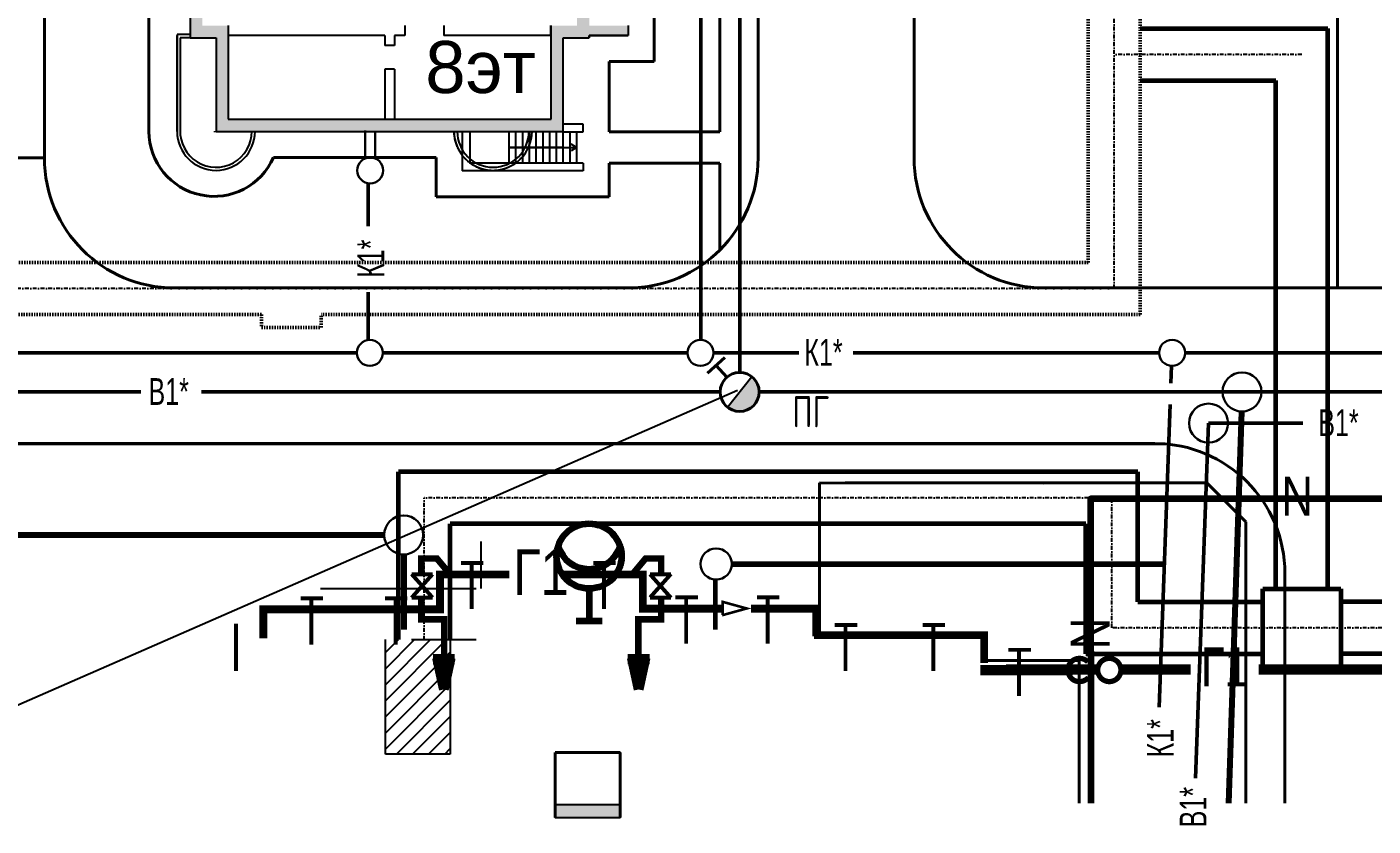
# Model space of a CAD drawing. Header units: millimetres. Extents: x 1819 to 103850, y 69161 to 132521.
# Drawn here: x 29863 to 40223, y 99429 to 105575 of the extents above; entities that cross this region are included whole.
import ezdxf

# ---------------------------------------------------------------- set-up
doc = ezdxf.new("R2010")
doc.units = ezdxf.units.MM
doc.linetypes.add('KL', pattern=[4, 2, -2])
doc.linetypes.add('PKP', pattern=[12, 6, -3, 0, -3])
for name, color, linetype, lineweight in [('В1', 140, 'Continuous', 80), ('К1', 1, 'Continuous', 60), ('К2', 54, 'Continuous', 60)]:
    doc.layers.add(name, color=color, linetype=linetype, lineweight=lineweight)
for name, color, linetype in [('ГП', 146, 'Continuous'), ('ГСН', 2, 'Continuous'), ('ЛИНИЯ', 7, 'Continuous'), ('СГП', 250, 'Continuous'), ('СТЕНЫ', 7, 'Continuous'), ('СЪЕМКА', 46, 'Continuous'), ('ТС', 1, 'Continuous'), ('эс04', 1, 'Continuous')]:
    doc.layers.add(name, color=color, linetype=linetype)
doc.styles.add('SPEC', font='RUSS.shx', dxfattribs={"width": 0.7})
doc.styles.get("Standard").update_dxf_attribs({"font": 'txt.shx', "width": 0.8})
doc.styles.add('ариал', font='arial.ttf', dxfattribs={"width": 0.8, "height": 300})
doc.styles.add('СГЕНЕРИР_СТИЛЬ_3', font='arial.ttf')
doc.linetypes.add('Тр04x05', pattern='A,20,-1.28,["N",Standard,S=1,R=0,X=-0.5,Y=-0.5],-1.28', length=22.56)
picture_1 = doc.add_image_def('image1.tif', size_in_pixel=(4134, 3602))

# ---------------------------------------------------------------- blocks, each defined once
blk = doc.blocks.new('Kor_10')
blk.add_hatch(color=256).paths.add_polyline_path([(2.5, -1.5), (-2.5, -1.5), (-2.5, -2.5), (2.5, -2.5)])
blk.add_line((-2.5, -1.5), (2.5, -1.5))
blk.add_lwpolyline([(-2.5, 2.5), (-2.5, -2.5), (2.5, -2.5), (2.5, 2.5)], close=True)
blk = doc.blocks.new('Sv2_06')
for p, q in [((0, -1), (0, 1)), ((2.5, 0), (0, 0))]:
    blk.add_line(p, q)
blk.add_circle((5, 0), 2.5)
blk.add_arc((6.5, 0), 2.5, 107.4576, 252.5424)

msp = doc.modelspace()

# ---------------------------------------------------------------- hatches: boundary and pattern name
msp.add_hatch(color=1).paths.add_polyline_path([(34429.53, 99595.88), (33929.53, 99595.88), (33929.53, 99495.88), (34429.53, 99495.88)])
at = {"layer": 'К1', "ltscale": 100}
h = msp.add_hatch(color=18, dxfattribs=at)
h.set_gradient(color2=(0, 0, 0), one_color=1, name='INVCYLINDER')
h.paths.add_polyline_path([(35256.29, 102650.27, 0.62520246), (35498.76, 102768.38, 0.23061591), (35441.22, 102886.49)])
at = {"layer": 'СТЕНЫ', "linetype": 'Continuous'}
msp.add_hatch(color=244, dxfattribs=at).paths.add_polyline_path([(31412.76, 109390.38), (31412.76, 110586.38), (31412.76, 110906.38), (31212.76, 110906.38), (31212.76, 112110.38), (31118.76, 112110.38), (31118.76, 110812.38), (31318.76, 110812.38), (31318.76, 110186.38), (31018.76, 110186.38), (31018.76, 110110.38), (31318.76, 110110.38), (31318.76, 109484.38), (31118.76, 109484.38), (31118.76, 108092.38), (31418.76, 108092.38), (31418.76, 106884.38), (31118.76, 106884.38), (31118.76, 105492.38), (31318.76, 105492.38), (31318.76, 104772.38), (33990.76, 104772.38), (33990.76, 105492.38), (34190.76, 105492.38), (34190.76, 105510.38), (34490.76, 105510.38), (34490.76, 105586.38), (34190.76, 105586.38), (34190.76, 106790.38), (34490.76, 106790.38), (34490.76, 106866.38), (34190.76, 106866.38), (34190.76, 106944.38), (34096.76, 106944.38), (34096.76, 105586.38), (33896.76, 105586.38), (33896.76, 104866.38), (33416.76, 104866.38), (31412.76, 104866.38), (31412.76, 105266.38), (31412.76, 105586.38), (31212.76, 105586.38), (31212.76, 106790.38), (31239.76, 106790.38), (31512.76, 106790.38), (31512.76, 108014.38), (31512.76, 108186.38), (31391.76, 108186.38), (31212.76, 108186.38), (31212.76, 109390.38)])
at = {"layer": 'ТС'}
h = msp.add_hatch(dxfattribs=at)
h.set_pattern_fill('ANSI31', color=256, scale=700, style=0)
h.set_pattern_definition([(45, (-151865.2, 320051.58), (-61.871843, 61.871843), [])])
h.paths.add_polyline_path([(33121.89, 100863.49), (32622.36, 100863.49), (32622.36, 99982.67), (33121.89, 99982.67)])

# ---------------------------------------------------------------- linework, layer by layer
at = {"color": 1, "lineweight": 40}
for p, q in [((34429.53, 99995.88), (33929.53, 99995.88)), ((33929.53, 99995.88), (33929.53, 99495.88)), ((34429.53, 99495.88), (34429.53, 99995.88))]:
    msp.add_line(p, q, dxfattribs=at)
at = {"color": 1}
for p, q in [((33929.53, 99595.88), (34429.53, 99595.88)), ((33929.53, 99495.88), (34429.53, 99495.88))]:
    msp.add_line(p, q, dxfattribs=at)
at = {"layer": 'В1', "lineweight": 50, "ltscale": 20}
for p, q in [((35348.76, 102918.38), (35348.76, 106285.57)), ((30740.06, 102768.38), (24362.61, 102768.38)), ((35198.76, 102768.38), (31207.12, 102768.38)), ((44416.81, 102768.38), (35498.76, 102768.38)), ((38856.63, 99797.07), (38957.12, 102528.38)), ((39681.6, 102528.38), (38957.12, 102528.38))]:
    msp.add_line(p, q, dxfattribs=at)
at = {"layer": 'В1', "lineweight": 40, "ltscale": 100}
for p, q in [((35101.13, 102911.88), (35235.54, 103033.75)), ((35168.33, 102972.82), (35250.74, 102881.93))]:
    msp.add_line(p, q, dxfattribs=at)
at = {"layer": 'В1', "lineweight": 80, "ltscale": 6.666667}
for p, q in [((39209.78, 102618.46), (39111.33, 99606.61)), ((28977.89, 101668.34), (32613.13, 101668.34)), ((32763.13, 101518.34), (32763.13, 100942.38))]:
    msp.add_line(p, q, dxfattribs=at)
at = {"layer": 'В1', "lineweight": 40, "ltscale": 0.5}
msp.add_circle((35348.76, 102768.38), 150, dxfattribs=at)
at = {"layer": 'В1', "lineweight": 30, "ltscale": 6.666667}
for centre in [(39214.68, 102768.38), (32763.13, 101668.34)]:
    msp.add_circle(centre, 150, dxfattribs=at)
at = {"layer": 'В1', "lineweight": 30, "ltscale": 20}
msp.add_circle((38957.12, 102528.38), 150, dxfattribs=at)
at = {"layer": 'ГП'}
msp.add_line((33357.89, 101617.43), (33357.89, 101257.46), dxfattribs=at)
at = {"layer": 'ГП', "color": 7}
msp.add_line((33321.89, 101253.49), (32121.89, 101253.49), dxfattribs=at)
at = {"layer": 'ГСН', "color": 3}
for points, const_width in [([(33029.46, 101487.5), (32898.69, 101487.5), (32898.69, 101373.12)], 50), ([(33011.1, 101496.18), (33110.23, 101377.7)], 50), ([(33376.49, 101453.4), (33202.86, 101453.4)], 30), ([(33285.41, 101098.03), (33285.41, 101462.28)], 30), ([(34395.57, 101453.4), (34221.93, 101453.4)], 30), ([(34304.48, 101098.03), (34304.48, 101462.28)], 30), ([(34632.37, 101496.18), (34533.23, 101377.7)], 50), ([(34614.12, 101487.5), (34744.89, 101487.5), (34744.89, 101373.12)], 50), ([(33042.73, 101384.45), (33042.73, 101096.1), (32214.6, 101096.1)], 60), ([(32984.96, 101187.17), (32823.56, 101367.82)], 30), ([(32984.96, 101365.97), (32823.56, 101185.32)], 30), ([(32984.96, 101365.09), (32823.56, 101365.09)], 30), ([(33574.93, 101364.9), (33042.73, 101364.9), (33042.73, 101260.91)], 60), ([(34603.73, 101251.52), (34603.73, 101364.9), (33970.3, 101364.9)], 60), ([(35210.38, 101101.52), (34603.73, 101101.52), (34603.73, 101388.06)], 60), ([(34658.61, 101187.17), (34820.02, 101367.82)], 30), ([(34658.61, 101365.97), (34820.02, 101185.32)], 30), ([(34658.61, 101365.09), (34820.02, 101365.09)], 30), ([(32214.58, 101096.1), (31682.38, 101096.1), (31682.38, 100872.18)], 60), ([(32142.57, 101180.14), (31968.94, 101180.14)], 30), ([(32051.49, 100824.78), (32051.49, 101189.03)], 30), ([(32791.68, 101180.14), (32618.05, 101180.14)], 30), ([(32700.6, 100824.78), (32700.6, 101189.03)], 30), ([(32984.96, 101186.6), (32823.56, 101186.6)], 30), ([(33053.94, 101019.61), (32898.69, 101019.61), (32898.69, 101174.84)], 50), ([(34589.64, 101019.61), (34744.89, 101019.61), (34744.89, 101174.84)], 50), ([(34658.61, 101186.6), (34820.02, 101186.6)], 30), ([(35028.46, 101188.27), (34854.83, 101188.27)], 30), ([(34937.38, 100832.9), (34937.38, 101197.15)], 30), ([(35723.51, 101101.52), (35437.1, 101101.52)], 60), ([(35654.55, 101188.27), (35480.92, 101188.27)], 30), ([(35563.47, 100832.9), (35563.47, 101197.15)], 30), ([(35723.5, 101101.52), (35936.79, 101101.52), (35936.79, 100888.6)], 60), ([(33074.33, 100709.48), (33074.33, 101044.82)], 50), ([(34569.25, 100709.48), (34569.25, 101044.82)], 50), ([(31471.65, 100621), (31471.65, 100985.24)], 30), ([(37016.55, 100897.17), (35921.73, 100897.17)], 60), ([(36254.04, 100976.36), (36080.4, 100976.36)], 30), ([(36162.95, 100621), (36162.95, 100985.24)], 30), ([(36929.95, 100976.36), (36756.32, 100976.36)], 30), ([(36838.87, 100621), (36838.87, 100985.24)], 30), ([(37016.55, 100897.17), (37229.83, 100897.17), (37229.83, 100684.25)], 60), ([(37499.1, 100429.38), (37499.1, 100793.63)], 30), ([(32988.43, 100712.07), (33156.29, 100712.07)], 80), ([(33021.57, 100723.93), (33074.3, 100480.42)], 80), ([(33122.95, 100723.93), (33070.21, 100480.42)], 80), ([(34655.14, 100712.07), (34487.28, 100712.07)], 80), ([(34520.63, 100723.93), (34573.37, 100480.42)], 80), ([(34622.01, 100723.93), (34569.27, 100480.42)], 80), ([(37590.19, 100784.74), (37416.55, 100784.74)], 30), ([(37201.69, 100628.51), (37910.9, 100628.51)], 80), ([(37398.22, 100632.99), (38107.43, 100632.99)], 80), ([(38271.7, 100632.99), (38818.4, 100632.99)], 80), ([(39344.04, 100632.99), (40056.18, 100632.99)], 80), ([(40056.18, 100632.99), (40810.86, 100632.99)], 80)]:
    msp.add_lwpolyline(points, dxfattribs=dict(at, const_width=const_width))
at = {"layer": 'ГСН', "color": 0, "const_width": 20}
msp.add_lwpolyline([(35217.69, 101053.16), (35217.69, 101153.84), (35403.01, 101102.88), (35213.95, 101050.68)], dxfattribs=at)
at = {"layer": 'ГСН', "const_width": 40.5}
msp.add_lwpolyline([(38029.11, 100690.9, 0.20718329), (37963.99, 100719.09, 1), (37963.99, 100540.49, 0.22098919), (38032.25, 100572.2, 0.22098919)], format="xyb", dxfattribs=at)
msp.add_lwpolyline([(38193.61, 100719.09, 1), (38193.61, 100540.49, 1)], format="xyb", close=True, dxfattribs=at)
at = {"layer": 'К1', "color": 0, "lineweight": 25, "ltscale": 100}
msp.add_line((35256.29, 102650.27), (35441.22, 102886.49), dxfattribs=at)
at = {"layer": 'К2', "lineweight": 50, "ltscale": 20}
for p, q in [((35048.76, 103168.37), (35048.76, 106148.39)), ((32488.82, 104373.25), (32488.82, 104042.85)), ((32488.82, 103534.95), (32488.82, 103167.4)), ((32402.82, 103068.38), (28485.87, 103068.38)), ((34947.35, 103068.38), (32602.82, 103068.38)), ((35250.27, 103068.38), (35147.35, 103068.38)), ((35804.44, 103068.38), (35250.27, 103068.38)), ((38576.8, 103068.38), (36221.27, 103068.38)), ((41722.76, 103068.38), (38776.79, 103068.38)), ((38668.21, 102835.44), (38673.12, 102968.83)), ((38576.5, 100342.73), (38662.18, 102671.6))]:
    msp.add_line(p, q, dxfattribs=at)
at = {"layer": 'К2', "lineweight": 30, "ltscale": 20}
for p, q in [((32466.66, 104779.86), (32466.66, 104564.05)), ((32544.5, 104768.38), (32544.52, 104563.91))]:
    msp.add_line(p, q, dxfattribs=at)
at = {"layer": 'К2', "lineweight": 80, "ltscale": 6.666667}
msp.add_line((35287.37, 101445), (38616.97, 101442.74), dxfattribs=at)
at = {"layer": 'К2', "ltscale": 6.666667}
msp.add_line((35163.13, 100942.38), (35163.13, 101325.08), dxfattribs=at)
at = {"layer": 'К2', "lineweight": 30, "ltscale": 20}
for centre in [(32505.42, 104471.87), (32502.82, 103068.38), (35047.35, 103068.38), (38676.79, 103068.77)]:
    msp.add_circle(centre, 100, dxfattribs=at)
at = {"layer": 'К2', "lineweight": 30, "ltscale": 6.666667}
msp.add_circle((35167.37, 101445), 120, dxfattribs=at)
at = {"layer": 'ЛИНИЯ', "lineweight": 40}
for p, q in [((29998.14, 104568.38), (29998.14, 116676.38)), ((35490.76, 104568.38), (35490.76, 116676.38)), ((30802.9, 115480.38), (30802.9, 104772.38)), ((36690.76, 104568.38), (36690.76, 112476.38)), ((34690.76, 106790.38), (34690.76, 105310.38)), ((35194.82, 106790.38), (35194.82, 104768.38)), ((39950.76, 106605.2), (39950.76, 103568.38)), ((34690.76, 105310.38), (34344.76, 105310.38)), ((34344.76, 105310.38), (34344.76, 104768.38)), ((34344.76, 104768.38), (35194.82, 104768.38)), ((29998.14, 104568.38), (26358.76, 104568.38)), ((31761.16, 104572.38), (33012.76, 104572.38)), ((33012.76, 104572.38), (33012.76, 104268.38)), ((34344.76, 104528.38), (35194.82, 104528.38)), ((34344.76, 104528.38), (34344.76, 104268.38)), ((35194.82, 104528.38), (35194.82, 103858.16)), ((33012.76, 104268.38), (34344.76, 104268.38)), ((34490.76, 103568.38), (30998.14, 103568.38)), ((45442.76, 103568.38), (37690.76, 103568.38)), ((38624.27, 102368.38), (12432.5, 102368.38)), ((38544.92, 102371.53), (12437.38, 102371.53)), ((37684.06, 102067.22), (35961.89, 102067.98)), ((35961.89, 102067.98), (35961.89, 100903.49)), ((38944.92, 102068.38), (36161.89, 102068.38)), ((38944.92, 102068.38), (39244.92, 101768.38)), ((39244.92, 101768.38), (39244.92, 99606.61)), ((39544.92, 101371.53), (39544.92, 99606.61))]:
    msp.add_line(p, q, dxfattribs=at)
at = {"layer": 'ЛИНИЯ', "linetype": 'Continuous', "lineweight": 20}
msp.add_line((31302.9, 104772.38), (33994.9, 104772.38), dxfattribs=at)
at = {"layer": 'ЛИНИЯ', "color": 7, "lineweight": 40}
for p, q in [((35961.89, 100903.49), (37241.89, 100903.49)), ((35961.89, 100903.49), (37241.89, 100903.49)), ((37241.89, 100903.49), (37241.89, 100703.49)), ((37241.89, 100903.49), (37241.89, 100703.49)), ((37241.89, 100703.49), (37961.89, 100703.49)), ((37961.89, 100703.49), (37961.89, 99606.61))]:
    msp.add_line(p, q, dxfattribs=at)
at = {"layer": 'ЛИНИЯ', "lineweight": 40}
for centre, radius, start, end in [((31302.9, 104772.38), 500, 180, 336.421822), ((30998.14, 104568.38), 1000, 180, 270), ((34490.76, 104568.38), 1000, 270, 0), ((37690.76, 104568.38), 1000, 180, 270), ((38544.92, 101371.53), 1000, 0, 90)]:
    msp.add_arc(centre, radius, start, end, dxfattribs=at)
at = {"layer": 'СГП'}
msp.add_line((29634.1, 100292.71), (35331.93, 102781.37), dxfattribs=at)
at = {"layer": 'СТЕНЫ', "color": 244}
for p, q in [((31118.76, 106884.38), (31118.76, 105492.38)), ((31412.76, 105586.38), (31412.76, 105266.38)), ((31412.76, 105586.38), (31412.76, 105510.38)), ((32770.76, 105586.38), (32770.76, 105510.38)), ((33070.76, 105586.38), (33070.76, 105510.38)), ((33891.73, 105586.38), (33891.73, 105510.38)), ((33896.76, 104866.38), (33896.76, 105586.38)), ((31118.76, 105516.38), (31018.76, 105516.38)), ((31018.76, 105516.38), (31018.76, 104772.38)), ((31018.76, 104772.38), (31018.76, 105510.38)), ((31118.76, 105492.38), (31042.76, 105492.38)), ((31042.76, 105492.38), (31042.76, 104772.38)), ((31118.76, 105492.38), (31318.76, 105492.38)), ((31318.76, 105492.38), (31318.76, 104772.38)), ((32616.76, 105510.38), (31412.76, 105510.38)), ((32616.76, 105510.38), (32616.76, 105432.38)), ((32692.76, 105510.38), (32692.76, 105432.38)), ((32770.76, 105510.38), (32692.76, 105510.38)), ((33891.73, 105510.38), (33070.76, 105510.38)), ((33990.76, 104772.38), (33990.76, 105492.38)), ((33990.76, 105492.38), (34190.76, 105492.38)), ((34190.76, 105492.38), (34190.76, 105510.38)), ((34190.76, 105492.38), (34190.76, 105510.38)), ((34190.76, 105510.38), (34190.76, 105492.38)), ((34190.76, 105510.38), (34490.76, 105510.38)), ((32692.76, 105432.38), (32616.76, 105432.38)), ((31412.76, 105266.38), (31412.76, 104866.38)), ((32616.76, 105250.38), (32616.76, 104866.38)), ((32692.76, 105250.38), (32616.76, 105250.38)), ((32692.76, 105250.38), (32692.76, 104866.38)), ((31412.76, 104866.38), (33416.76, 104866.38)), ((33416.76, 104866.38), (33896.76, 104866.38)), ((31318.76, 104772.38), (33990.76, 104772.38)), ((33212.76, 104772.38, 153.52), (33212.76, 104468.38, -37.75)), ((33272.76, 104772.38, 153.52), (33272.76, 104528.38)), ((33572.76, 104772.38), (33572.76, 104528.38)), ((33624.76, 104768.38), (33624.76, 104528.38)), ((33676.76, 104768.38), (33676.76, 104528.38)), ((33728.76, 104768.38), (33728.76, 104528.38)), ((33780.76, 104768.38), (33780.76, 104528.38)), ((33832.76, 104768.38), (33832.76, 104528.38)), ((33884.76, 104768.38), (33884.76, 104528.38)), ((33936.76, 104768.38), (33936.76, 104528.38)), ((33988.76, 104768.38), (33988.76, 104528.38)), ((33988.76, 104768.38), (33988.76, 104528.38)), ((34144.76, 104828.38), (33990.76, 104828.38)), ((33994.76, 104768.38), (34144.76, 104768.38)), ((34040.76, 104768.38), (34040.76, 104528.38)), ((34092.76, 104768.38), (34092.76, 104528.38)), ((34144.76, 104768.38), (34144.76, 104828.38)), ((33988.76, 104648.38), (33572.76, 104648.38)), ((33572.76, 104648.38), (34092.76, 104648.38)), ((34092.76, 104648.38), (34051.12, 104674.21)), ((34092.76, 104648.38), (34051.12, 104622.55)), ((34144.76, 104468.38), (33212.76, 104468.38)), ((34144.76, 104528.38), (33272.76, 104528.38)), ((34144.76, 104528.38), (34144.76, 104468.38))]:
    msp.add_line(p, q, dxfattribs=at)
at = {"layer": 'СТЕНЫ', "color": 244, "linetype": 'Continuous'}
msp.add_line((34490.76, 105586.38), (34490.76, 105510.38), dxfattribs=at)
at = {"layer": 'СТЕНЫ', "color": 244, "linetype": 'KL'}
msp.add_line((31118.76, 105516.38), (31018.76, 105516.38), dxfattribs=at)
at = {"layer": 'СТЕНЫ'}
msp.add_line((34490.76, 105510.38), (34190.76, 105510.38), dxfattribs=at)
msp.add_line((34490.76, 105510.38), (34190.76, 105510.38), dxfattribs=at)
at = {"layer": 'СТЕНЫ', "color": 244, "const_width": 8}
msp.add_lwpolyline([(33573.59, 104645.15, -1), (33573.59, 104653.15, -1)], format="xyb", close=True, dxfattribs=at)
at = {"layer": 'СТЕНЫ', "color": 244}
for centre, radius, start in [((31318.76, 104772.38), 300, 180), ((31318.76, 104772.38), 276, 177.588468), ((33450.76, 104772.38), 300, 180), ((33450.76, 104772.38), 276, 180)]:
    msp.add_arc(centre, radius, start, 0, dxfattribs=at)
at = {"layer": 'СТЕНЫ', "color": 244, "linetype": 'KL'}
msp.add_arc((33448.76, 104772.38), 300, 180, 0, dxfattribs=at)
at = {"layer": 'ТС', "linetype": 'PKP', "ltscale": 5}
for p, q in [((38231.61, 103564.38), (38231.61, 112586.38)), ((39674.4, 105364.38), (38231.61, 105364.38)), ((38231.61, 103564.38), (13582.42, 103564.38)), ((32921.89, 100863.49), (32921.89, 101953.49)), ((38211.89, 101953.49), (32921.89, 101953.49)), ((38211.89, 100953.49), (38211.89, 101953.49)), ((40774.4, 100953.49), (38211.89, 100953.49))]:
    msp.add_line(p, q, dxfattribs=at)
at = {"layer": 'ТС', "linetype": 'KL', "lineweight": 50, "ltscale": 5}
for p, q in [((38031.61, 103764.38), (38031.61, 109786.38)), ((38431.61, 103364.38), (38431.61, 109786.38)), ((38031.61, 103764.38), (27798.14, 103764.38)), ((31668.14, 103364.38), (27798.14, 103364.38)), ((31668.14, 103364.38), (31668.14, 103264.38)), ((38431.61, 103364.38), (32128.14, 103364.38)), ((32128.14, 103264.38), (32128.14, 103364.38)), ((31668.14, 103264.38), (32128.14, 103264.38))]:
    msp.add_line(p, q, dxfattribs=at)
at = {"layer": 'ТС', "lineweight": 60}
for p, q in [((38431.61, 105564.38), (39874.4, 105564.38)), ((39874.4, 101253.49), (39874.4, 105564.38)), ((38431.61, 105164.38), (39474.4, 105164.38)), ((39474.4, 101253.49), (39474.4, 105164.38)), ((32721.89, 100863.49), (32721.89, 102153.49)), ((38411.89, 102153.49), (32721.89, 102153.49)), ((38411.89, 101153.49), (38411.89, 102153.49)), ((33121.89, 100863.49), (33121.89, 101753.49)), ((38011.89, 101753.49), (33121.89, 101753.49)), ((38011.89, 100753.49), (38011.89, 101753.49)), ((39374.4, 101253.49), (39974.4, 101253.49)), ((39374.4, 100653.49), (39374.4, 101253.49)), ((39974.4, 101253.49), (39974.4, 100653.49)), ((38411.89, 101153.49), (39374.4, 101153.49)), ((40691.55, 101153.49), (39974.4, 101153.49)), ((38011.89, 100753.49), (39374.4, 100753.49)), ((40857.24, 100753.49), (39974.4, 100753.49)), ((39974.4, 100653.49), (39374.4, 100653.49))]:
    msp.add_line(p, q, dxfattribs=at)
at = {"layer": 'ТС'}
for p, q in [((32622.36, 99982.67), (32622.36, 100863.49)), ((32822.36, 100863.49), (33321.89, 100863.49)), ((33121.89, 100863.49), (33121.89, 99982.67)), ((33121.89, 99982.67), (32622.36, 99982.67))]:
    msp.add_line(p, q, dxfattribs=at)
at = {"layer": 'эс04', "linetype": 'Continuous', "lineweight": 100, "ltscale": 2}
for p, q in [((34189.53, 101255.88), (34189.53, 101005.88)), ((34289.53, 101005.88), (34089.53, 101005.88))]:
    msp.add_line(p, q, dxfattribs=at)
at = {"layer": 'эс04', "linetype": 'Тр04x05', "lineweight": 100, "ltscale": 5}
msp.add_lwpolyline([(48729.53, 104745.88), (48729.53, 103875.88), (41789.53, 103875.88), (40829.53, 101945.88), (38049.53, 101945.88), (38052.11, 99606.61)], dxfattribs=at)
at = {"layer": 'эс04', "linetype": 'Continuous', "lineweight": 100, "ltscale": 2}
for centre, major_axis, start_param, end_param in [((34189.53, 101505.88), (176.78, 176.78), 0.7853981633976037, 7.06858347057719), ((34189.53, 101655.88), (176.78, -176.78), 4.23168347, 6.76389082)]:
    msp.add_ellipse(centre, major_axis=major_axis, ratio=1, start_param=start_param, end_param=end_param, dxfattribs=at)

# ---------------------------------------------------------------- block references
at = {"layer": 'эс04', "linetype": 'Тр04x05', "lineweight": 100, "ltscale": 2, "xscale": 100, "yscale": 100, "rotation": 90}
msp.add_blockref('Sv2_06', (34189.53, 101005.88), dxfattribs=at)
at = {"layer": 'эс04', "linetype": 'Тр04x05', "lineweight": 100, "ltscale": 2, "xscale": 100, "yscale": 100}
msp.add_blockref('Kor_10', (34179.53, 99745.88), dxfattribs=at)

# ---------------------------------------------------------------- texts
at = {"style": 'СГЕНЕРИР_СТИЛЬ_3'}
msp.add_text('8эт', height=400, dxfattribs=at).set_placement((32928.94, 105067.17))
at = {"width": 0.7}
msp.add_text('ПГ', height=240, dxfattribs=at).set_placement((35754.35, 102496.37))
at = {"style": 'СГЕНЕРИР_СТИЛЬ_3', "width": 0.8}
msp.add_text('N', height=300, dxfattribs=at).set_placement((39518.92, 101815.34))
msp.add_text('N', height=300, rotation=90, dxfattribs=at).set_placement((38197.18, 100788.57))
at = {"layer": 'В1', "lineweight": 30, "ltscale": 20, "style": 'SPEC', "width": 0.7}
for p in [(30798.87, 102668.38), (39801.42, 102428.38)]:
    msp.add_text('В1*', height=206.077, dxfattribs=at).set_placement(p)
msp.add_text('В1*', height=206.077, rotation=90, dxfattribs=at).set_placement((38940.95, 99419.16))
at = {"layer": 'ГСН', "color": 0, "style": 'ариал', "width": 0.8}
for height, p in [(350, (33604.56, 101206.85)), (300, (38898.21, 100503.35))]:
    msp.add_text('Г1', height=height, dxfattribs=at).set_placement(p)
at = {"layer": 'К2', "lineweight": 25, "ltscale": 20, "style": 'SPEC', "width": 0.7}
msp.add_text('К1*', height=206.077, rotation=90, dxfattribs=at).set_placement((32613.01, 103645.4))
at = {"layer": 'К2', "lineweight": 30, "ltscale": 20, "style": 'SPEC', "width": 0.7}
msp.add_text('К1*', height=206.077, dxfattribs=at).set_placement((35846.39, 102969.44))
msp.add_text('К1*', height=206.077, rotation=90, dxfattribs=at).set_placement((38688.65, 99957.03))

# ---------------------------------------------------------------- pictures from other files: only their frames are drawn
at = {"layer": 'СЪЕМКА', "color": 7, "true_color": 0xffffff}
image = msp.add_image(picture_1, insert=(6969.08, 71977.7), size_in_units=(70009.44, 61000), dxfattribs=at)
image.set_boundary_path([(0.3021, 55.9634), (3409.0214, 3493.4299)])

doc.saveas('drawing.dxf')
